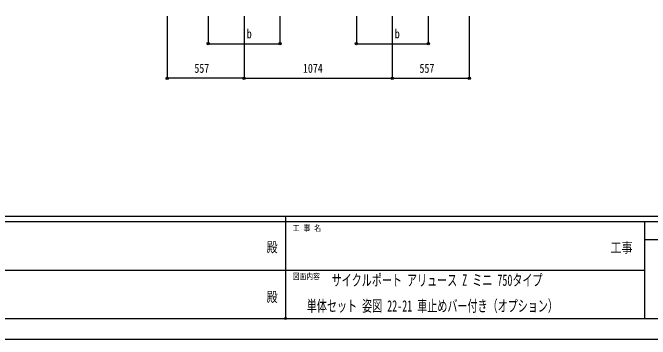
# Model space of a CAD drawing. Units: millimetres, scale not verified. Extents: x -8410 to 8410, y -5940 to 5940.
# Drawn here: x -1986 to 2632, y -5940 to -3575 of the extents above; entities that cross this region are included whole.
import ezdxf
from ezdxf.enums import TextEntityAlignment as Align

# ---------------------------------------------------------------- set-up
doc = ezdxf.new("R2010")
doc.units = ezdxf.units.MM
doc.header["$LTSCALE"] = 30
doc.header["$PDMODE"] = 32
doc.header["$PDSIZE"] = 15
for name, color, linetype in [('0-2_USER1', 3, 'Continuous'), ('0-6_YKK_D', 6, 'Continuous'), ('0-7_YKK_ZWAK', 7, 'Continuous')]:
    doc.layers.add(name, color=color, linetype=linetype)
doc.styles.add('ＭＳ ゴシック', font='')
doc.styles.get('ＭＳ ゴシック').set_extended_font_data('MS Gothic')

msp = doc.modelspace()

# ---------------------------------------------------------------- linework, layer by layer
at = {"layer": '0-6_YKK_D'}
for p, q in [((-866.96, -3600), (-866.96, -4051)), ((-569.96, -3600.94), (-569.96, -3801)), ((-309.96, -3600), (-309.96, -4051)), ((-309.96, -3600), (-309.96, -4051)), ((-49.96, -3600.94), (-49.96, -3801)), ((504.04, -3600.94), (504.04, -3801)), ((764.04, -3600), (764.04, -4051)), ((764.04, -3600), (764.04, -4051)), ((1024.04, -3600.94), (1024.04, -3801)), ((1321.04, -3600), (1321.04, -4051)), ((-569.96, -3800), (-49.96, -3800)), ((504.04, -3800), (1024.04, -3800)), ((-309.96, -4050), (-866.96, -4050)), ((-309.96, -4050), (764.04, -4050)), ((764.04, -4050), (1321.04, -4050))]:
    msp.add_line(p, q, dxfattribs=at)
for centre in [(-569.96, -3800), (-49.96, -3800), (504.04, -3800), (1024.04, -3800), (-866.96, -4050), (-309.96, -4050), (-309.96, -4050), (764.04, -4050), (764.04, -4050), (1321.04, -4050)]:
    msp.add_circle(centre, 8.5, dxfattribs=at)
at = {"layer": '0-7_YKK_ZWAK'}
for p, q in [((7790.04, -5050), (-7809.96, -5050)), ((-9.96, -5050), (-9.96, -5790)), ((-9.96, -5090), (-2609.96, -5090)), ((2590.04, -5090), (-9.96, -5090)), ((3970.04, -5220), (2590.04, -5220)), ((-2594.96, -5440), (-9.96, -5440)), ((-9.96, -5440), (2590.04, -5440)), ((-2609.96, -5790), (-9.96, -5790)), ((-9.96, -5790), (2590.04, -5790)), ((2590.04, -5790), (3970.04, -5790))]:
    msp.add_line(p, q, dxfattribs=at)
msp.add_lwpolyline([(-8410, -5940), (8410, -5940), (8410, 5940), (-8410, 5940)], close=True, dxfattribs=at)
msp.add_lwpolyline([(3970.04, -5090), (2590.04, -5090), (2590.04, -5790)], dxfattribs=at)
msp.add_point((-9.96, -5790), dxfattribs=at)

# ---------------------------------------------------------------- texts
at = {"layer": '0-2_USER1', "style": 'ＭＳ ゴシック', "width": 0.65}
for s, p in [('サイクルポート アリュース Z ミニ 750タイプ', (324.23, -5577.67)), ('単体セット 姿図 22-21 車止めバー付き（オプション）', (144.65, -5764.33))]:
    msp.add_text(s, height=82.11, dxfattribs=at).set_placement(p, align=Align.BOTTOM_LEFT)
at = {"layer": '0-6_YKK_D', "style": 'ＭＳ ゴシック', "width": 0.8}
for s, p in [('b', (-290.21, -3780)), ('b', (781.96, -3780)), ('557', (-670.06, -4030)), ('1074', (116.64, -4030)), ('557', (960.94, -4030))]:
    msp.add_text(s, height=65.98, dxfattribs=at).set_placement(p, align=Align.BOTTOM_LEFT)
at = {"layer": '0-7_YKK_ZWAK', "style": 'ＭＳ ゴシック', "width": 0.8}
for s, height, p in [('工 事 名', 43.99, (42.54, -5170)), ('殿', 73.31, (-147.33, -5331.67)), ('工事', 73.31, (2344.67, -5334.93)), ('図面内容', 43.99, (42.54, -5520)), ('殿', 73.31, (-147.33, -5691.67))]:
    msp.add_text(s, height=height, dxfattribs=at).set_placement(p, align=Align.BOTTOM_LEFT)

doc.saveas('drawing.dxf')
